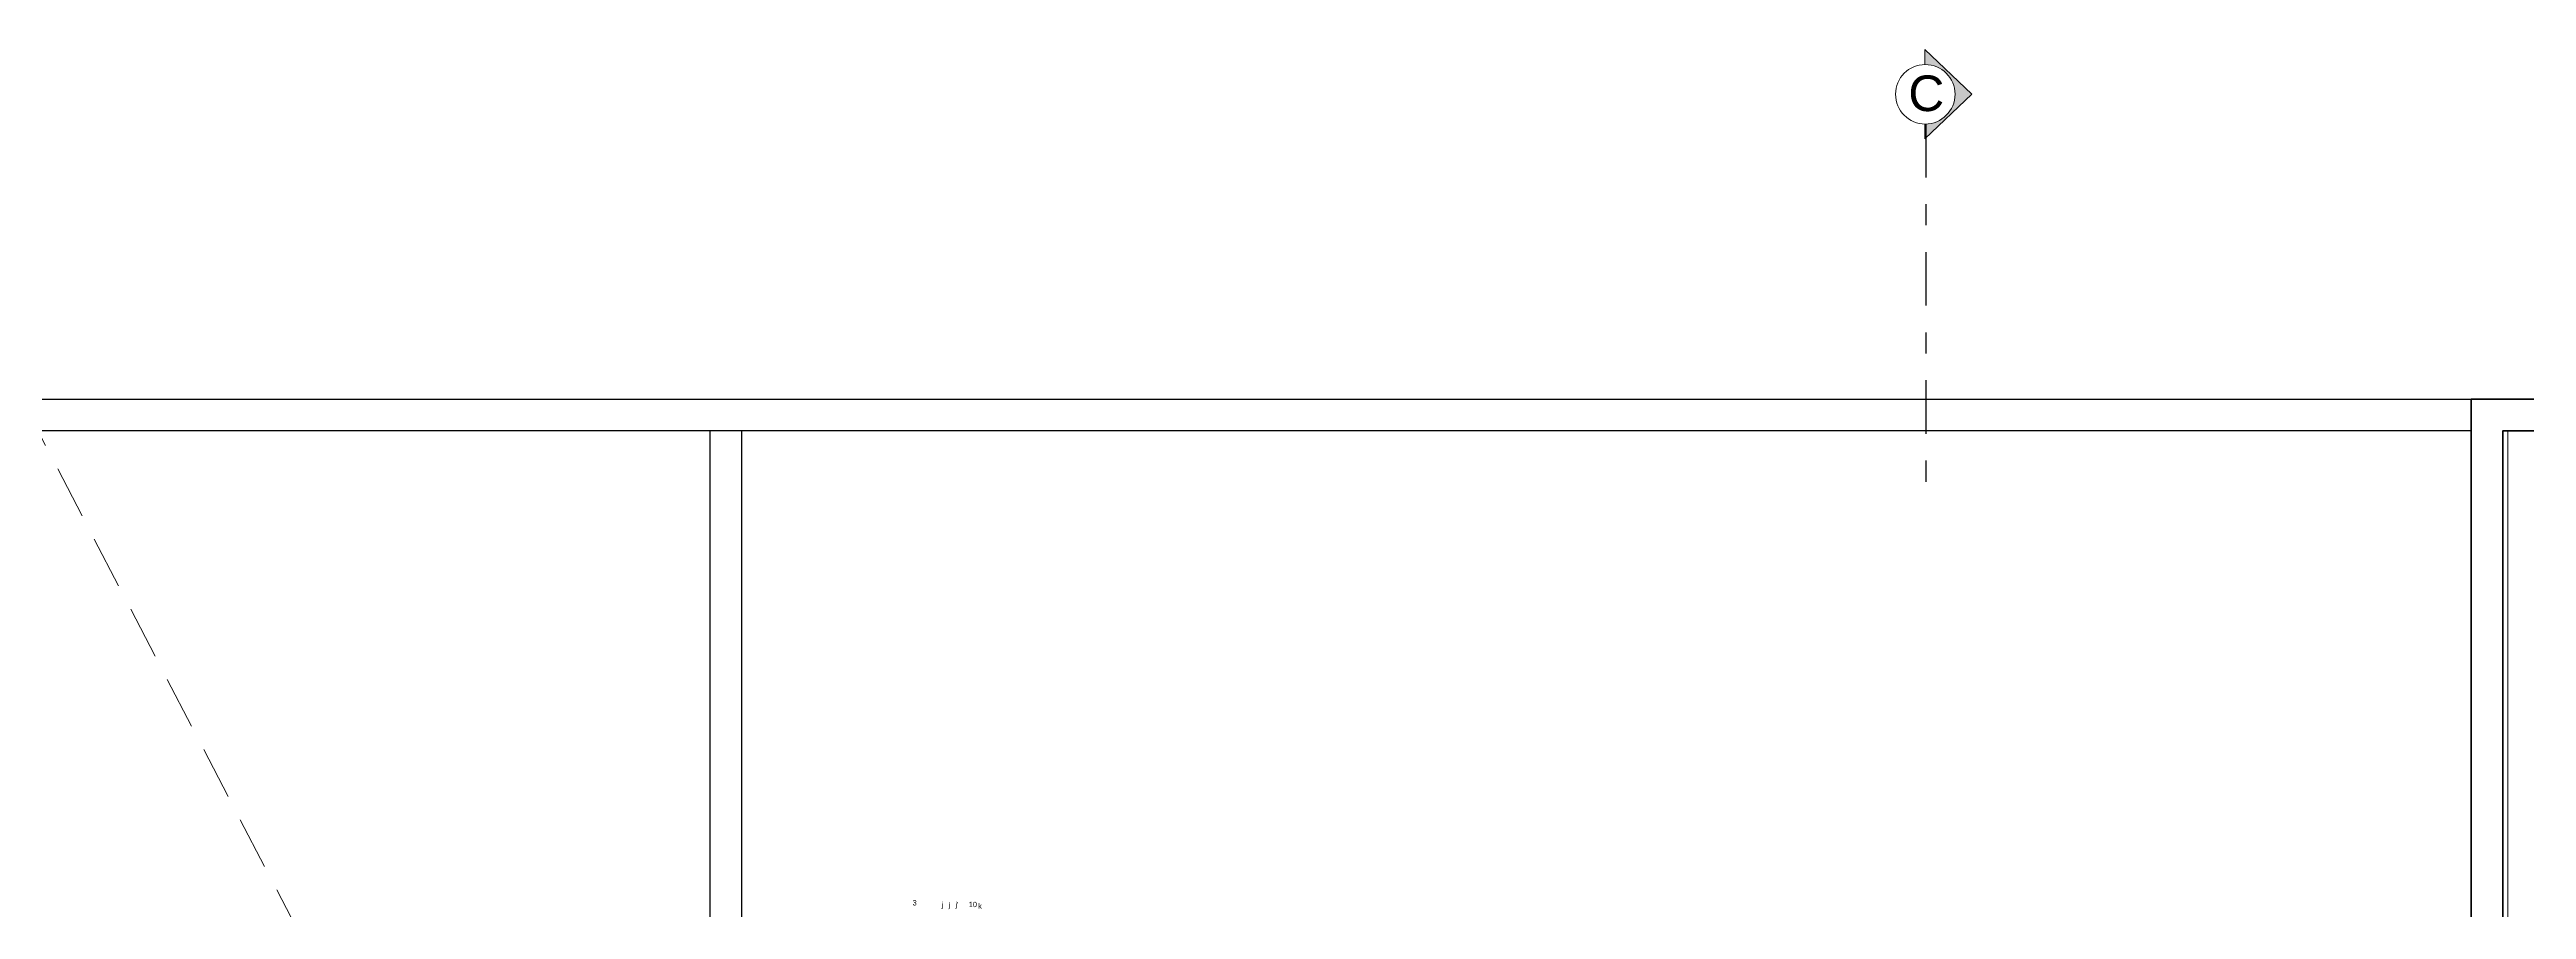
# Model space of a CAD drawing. Header units: millimetres. Extents: x 2991 to 3503, y 2795 to 2987.
# Drawn here: x 3115.16 to 3126.91, y 2830.45 to 2834.53 of the extents above; entities that cross this region are included whole.
import ezdxf

# ---------------------------------------------------------------- set-up
doc = ezdxf.new("R2010")
doc.units = ezdxf.units.MM
doc.linetypes.add('DASHDOT', pattern=[25.4, 12.7, -6.35, 0, -6.35])
doc.linetypes.add('HIDDEN', pattern=[0.375, 0.25, -0.125])
doc.layers.add('ESCO_37_TOMADAS', color=3, linetype='Continuous')
doc.layers.add('IND', color=7, linetype='Continuous', lineweight=13)
doc.layers.add('Plarga', color=7, linetype='Continuous', lineweight=40)
doc.styles.add('arial', font='')
doc.styles.get("Standard").update_dxf_attribs({"font": ''})
doc.styles.get('arial').set_extended_font_data('Arial')
doc.styles.get('Standard').set_extended_font_data('Arial')

msp = doc.modelspace()

# ---------------------------------------------------------------- hatches: boundary and pattern name
at = {"layer": 'IND'}
msp.add_hatch(color=0, dxfattribs=at).paths.add_polyline_path([(3124.055, 2834.109), (3124.055, 2834.18, 1.014778), (3124.055, 2834.461), (3124.055, 2834.532), (3124.278, 2834.32)])

# ---------------------------------------------------------------- linework, layer by layer
at = {"linetype": 'DASHDOT', "lineweight": 30, "ltscale": 0.02}
msp.add_lwpolyline([(3124.06, 2834.18), (3124.06, 2832.48)], dxfattribs=at)
at = {"linetype": 'HIDDEN', "lineweight": 9}
msp.add_lwpolyline([(3114.509, 2833.874), (3128.399, 2807.174)], dxfattribs=at)
for points in [[(3116.622, 2821.145), (3110.52, 2832.874), (3137.52, 2832.874), (3137.52, 2808.174), (3123.37, 2808.174), (3122.522, 2809.803), (3122.655, 2809.873), (3123.461, 2808.324), (3137.37, 2808.324), (3137.37, 2808.324)], [(3126.645, 2832.724), (3126.645, 2832.724), (3110.767, 2832.724), (3116.72, 2821.281)], [(3118.295, 2830.249), (3118.295, 2832.724)], [(3118.445, 2830.249), (3118.445, 2832.724)]]:
    msp.add_lwpolyline(points)
at = {"lineweight": 5}
msp.add_lwpolyline([(3126.82, 2827.324), (3126.82, 2832.724)], dxfattribs=at)
at = {"layer": 'IND', "color": 0}
msp.add_lwpolyline([(3124.055, 2834.18), (3124.055, 2834.109), (3124.278, 2834.32), (3124.055, 2834.532), (3124.055, 2834.461)], dxfattribs=at)
msp.add_lwpolyline([(3124.055, 2834.18), (3124.055, 2834.109), (3124.278, 2834.32), (3124.055, 2834.532), (3124.055, 2834.461)], dxfattribs=at)
msp.add_circle((3124.057, 2834.32), 0.141, dxfattribs=at)
at = {"layer": 'Plarga'}
msp.add_lwpolyline([(3137.37, 2832.724), (3126.795, 2832.724), (3126.795, 2828.199), (3126.82, 2828.199), (3126.82, 2827.799), (3126.795, 2827.799), (3126.795, 2822.999), (3126.645, 2822.999), (3126.645, 2823.199), (3125.645, 2823.199), (3125.645, 2822.899), (3125.495, 2822.899), (3125.495, 2823.349), (3126.645, 2823.349), (3126.645, 2827.799), (3126.62, 2827.799), (3126.62, 2828.199), (3126.645, 2828.199), (3126.645, 2832.874), (3137.52, 2832.874)], dxfattribs=at)

# ---------------------------------------------------------------- texts
at = {"layer": 'ESCO_37_TOMADAS', "attachment_point": 1}
for s, insert, char_height in [('3', (3119.255, 2830.499), 0.0252), ('{\\fArial Unicode MS|b0|i0|c0|p2;j}', (3119.392, 2830.49), 0.02522), ('{\\fArial Unicode MS|b0|i0|c0|p2;j}', (3119.425, 2830.489), 0.02522), ("{\\fArial Unicode MS|b0|i0|c0|p2;j'}", (3119.458, 2830.49), 0.02522), ('10', (3119.521, 2830.491), 0.0252), ('{\\fArial Unicode MS|b0|i0|c0|p2;k}', (3119.566, 2830.484), 0.02522)]:
    msp.add_mtext_dynamic_manual_height_columns(s, width=0.000485, gutter_width=0.126, heights=[0], dxfattribs=dict(at, insert=insert, char_height=char_height))
at = {"layer": 'IND', "color": 0, "style": 'arial'}
msp.add_text('C', height=0.169, rotation=359.5357, dxfattribs=at).set_placement((3123.976, 2834.241))

doc.saveas('drawing.dxf')
